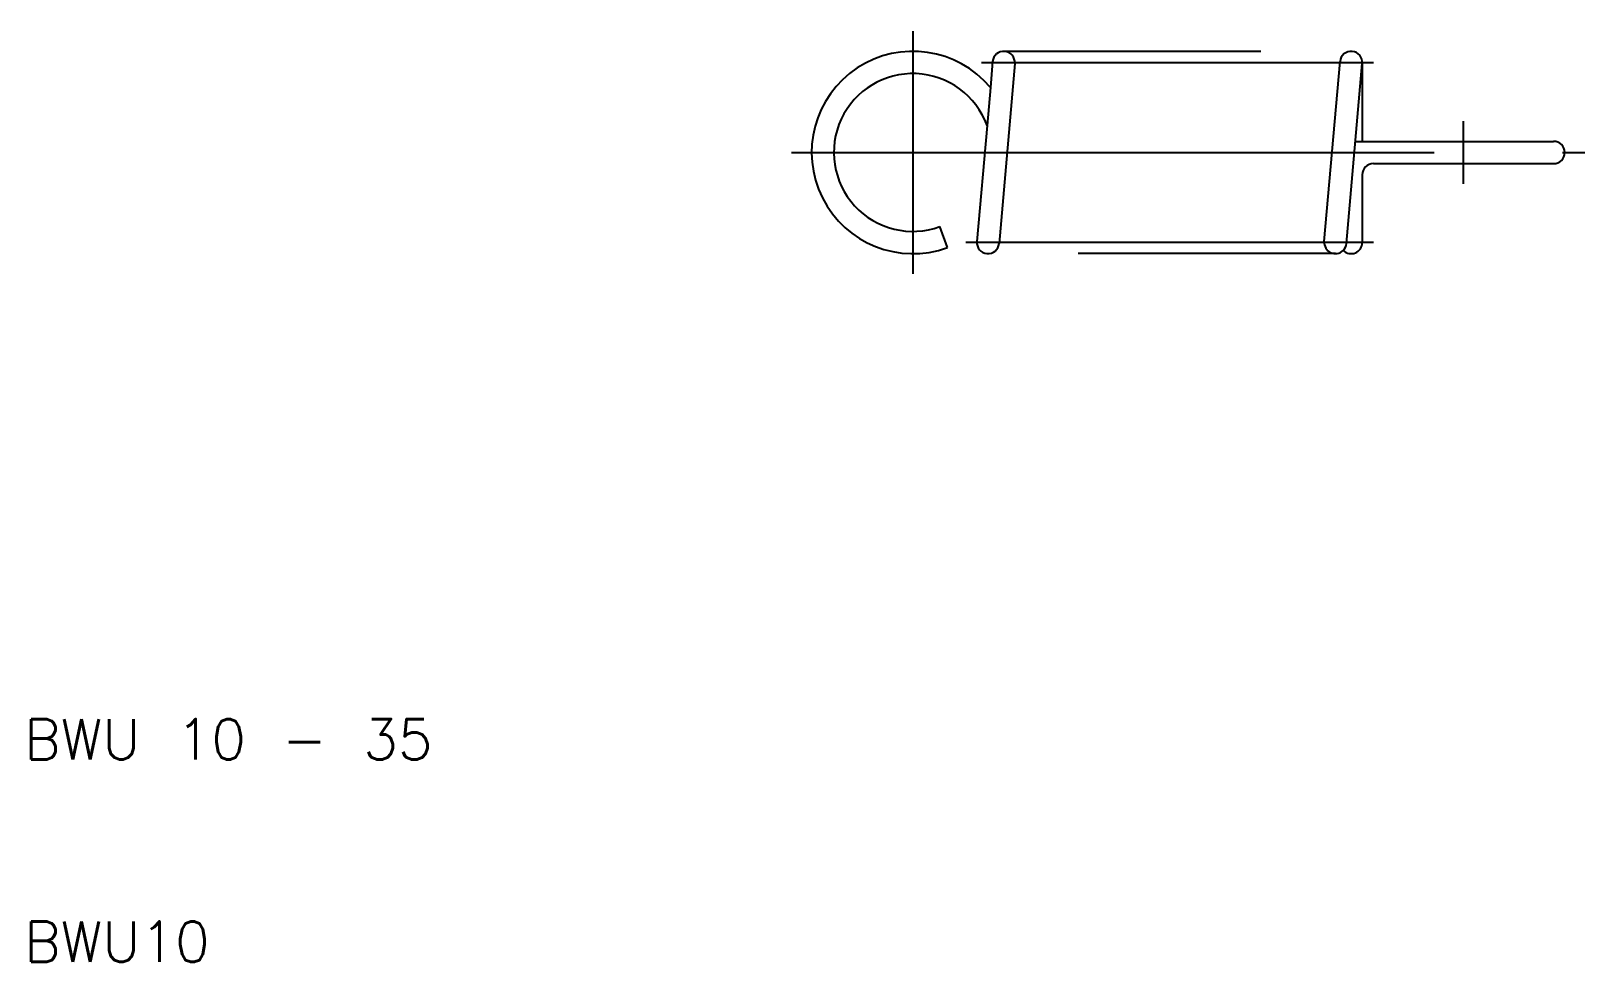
# Model space of a CAD drawing. Extents: x 10.3 to 87.1, y 10 to 56.
import ezdxf

# ---------------------------------------------------------------- set-up
doc = ezdxf.new("R2010")
doc.units = 0
doc.linetypes.add('CENTER', pattern=[50.8, 31.75, -6.35, 6.35, -6.35])
doc.linetypes.add('DASHED', pattern=[19.05, 12.7, -6.35])
doc.layers.get('0').update_dxf_attribs({"linetype": 'CONTINUOUS'})
doc.layers.add('CENTER', color=1, linetype='CENTER')
doc.styles.get("Standard").update_dxf_attribs({"font": 'txt.shx'})

msp = doc.modelspace()

# ---------------------------------------------------------------- linework, layer by layer
for p, q in [((57.842, 54.498), (57.729, 53.215)), ((74.226, 45.598), (75.004, 54.498)), ((58.937, 54.402), (58.159, 45.502)), ((75.321, 45.502), (76.1, 54.402)), ((76.1, 54.402), (76.1, 50.55)), ((57.729, 53.215), (57.565, 51.334)), ((57.565, 51.334), (57.063, 45.598)), ((75.763, 50.55), (76.1, 50.55)), ((76.1, 50.55), (85.55, 50.55)), ((76.65, 49.45), (85.55, 49.45)), ((76.1, 48.9), (76.1, 45.55)), ((55.61, 45.302), (55.234, 46.335))]:
    msp.add_line(p, q)
at = {"color": 3, "linetype": 'DASHED'}
for p, q in [((58.39, 55), (75.552, 55)), ((74.773, 45), (57.611, 45))]:
    msp.add_line(p, q, dxfattribs=at)
for centre, radius, start, end in [((53.9, 50), 5, 40.01513, 290), ((58.39, 54.45), 0.55, 355, 175), ((75.552, 54.45), 0.55, 355, 175), ((53.9, 50), 3.9, 20, 290), ((85.55, 50), 0.55, 270, 90), ((76.65, 48.9), 0.55, 90, 180), ((57.611, 45.55), 0.55, 175, 355), ((74.773, 45.55), 0.55, 175, 314.90717), ((75.55, 45.55), 0.55, 225.09283, 0), ((74.773, 45.55), 0.55, 314.90717, 355)]:
    msp.add_arc(centre, radius, start, end)
at = {"layer": 'CENTER'}
for p, q in [((53.9, 56), (53.9, 44)), ((57.29, 54.45), (76.652, 54.45)), ((81.1, 48.45), (81.1, 51.55)), ((47.9, 50), (87.1, 50)), ((76.65, 45.55), (56.511, 45.55))]:
    msp.add_line(p, q, dxfattribs=at)

# ---------------------------------------------------------------- texts
for s, p in [('BWU 10 - 35', (10, 20)), ('BWU10', (10, 10))]:
    msp.add_text(s, height=2).set_placement(p)

doc.saveas('drawing.dxf')
